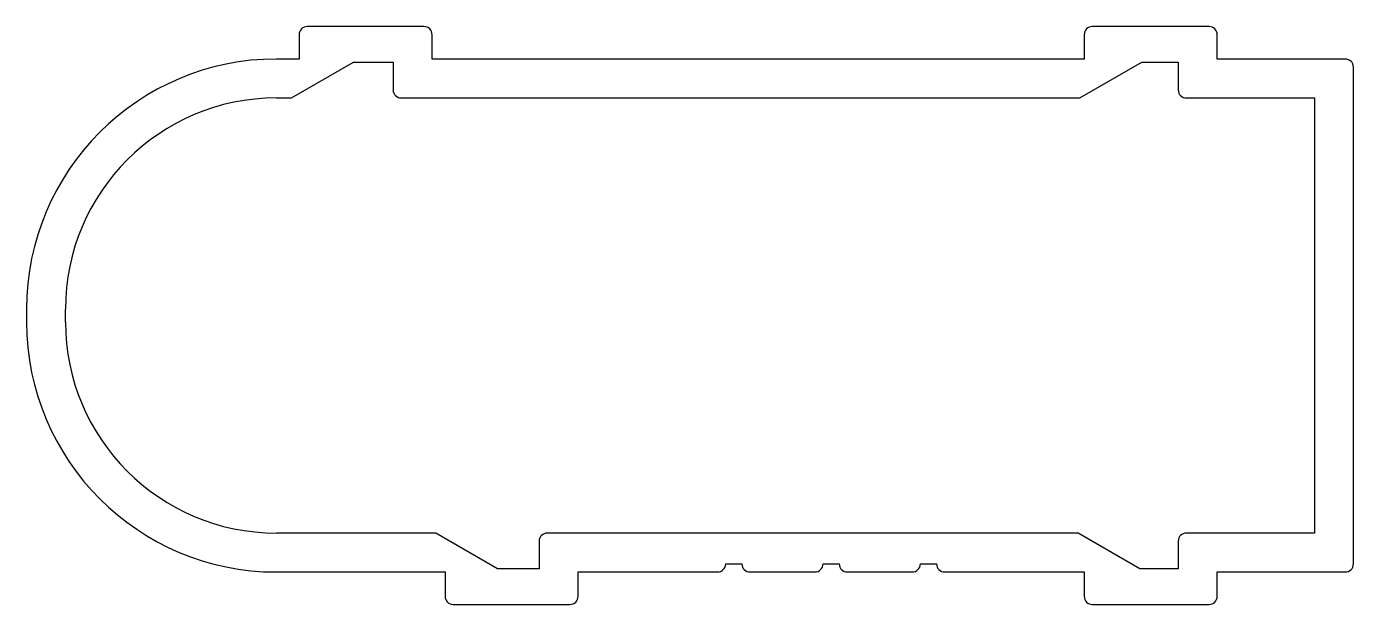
# Model space of a CAD drawing. Extents: x 2607.1 to 2648, y 1526.8 to 1544.6.
import ezdxf

# ---------------------------------------------------------------- set-up
doc = ezdxf.new("R2010")
doc.units = 0
doc.layers.get('0').update_dxf_attribs({"linetype": 'CONTINUOUS'})

msp = doc.modelspace()

# ---------------------------------------------------------------- linework, layer by layer
for p, q in [((2619.34, 1544.561), (2615.74, 1544.561)), ((2643.54, 1544.561), (2639.94, 1544.561)), ((2615.49, 1544.311), (2615.49, 1543.561)), ((2619.59, 1543.561), (2619.59, 1544.311)), ((2639.69, 1544.311), (2639.69, 1543.561)), ((2643.79, 1543.561), (2643.79, 1544.311)), ((2615.49, 1543.561), (2614.79, 1543.561)), ((2615.26, 1542.361), (2617.165, 1543.461)), ((2617.165, 1543.461), (2618.39, 1543.461)), ((2618.39, 1543.461), (2618.39, 1542.611)), ((2639.69, 1543.561), (2619.59, 1543.561)), ((2639.56, 1542.361), (2641.465, 1543.461)), ((2641.465, 1543.461), (2642.59, 1543.461)), ((2642.59, 1543.461), (2642.59, 1542.611)), ((2647.74, 1543.561), (2643.79, 1543.561)), ((2647.99, 1528.011), (2647.99, 1543.311)), ((2614.79, 1542.361), (2615.26, 1542.361)), ((2618.64, 1542.361), (2639.56, 1542.361)), ((2642.84, 1542.361), (2646.79, 1542.361)), ((2646.79, 1542.361), (2646.79, 1528.961)), ((2607.09, 1535.861), (2607.09, 1535.461)), ((2608.29, 1535.461), (2608.29, 1535.861)), ((2619.704, 1528.961), (2614.79, 1528.961)), ((2621.609, 1527.861), (2619.704, 1528.961)), ((2639.504, 1528.961), (2623.14, 1528.961)), ((2641.409, 1527.861), (2639.504, 1528.961)), ((2646.79, 1528.961), (2642.84, 1528.961)), ((2622.89, 1528.711), (2622.89, 1527.861)), ((2642.59, 1528.711), (2642.59, 1527.861)), ((2614.79, 1527.761), (2619.99, 1527.761)), ((2619.99, 1527.761), (2619.99, 1527.011)), ((2622.89, 1527.861), (2621.609, 1527.861)), ((2624.09, 1527.761), (2628.39, 1527.761)), ((2624.09, 1527.011), (2624.09, 1527.761)), ((2628.64, 1528.011), (2629.14, 1528.011)), ((2629.39, 1527.761), (2631.39, 1527.761)), ((2631.64, 1528.011), (2632.14, 1528.011)), ((2632.39, 1527.761), (2634.39, 1527.761)), ((2634.64, 1528.011), (2635.14, 1528.011)), ((2635.39, 1527.761), (2639.69, 1527.761)), ((2639.69, 1527.761), (2639.69, 1527.011)), ((2642.59, 1527.861), (2641.409, 1527.861)), ((2643.79, 1527.011), (2643.79, 1527.761)), ((2643.79, 1527.761), (2647.74, 1527.761)), ((2620.24, 1526.761), (2623.84, 1526.761)), ((2639.94, 1526.761), (2643.54, 1526.761))]:
    msp.add_line(p, q)
for centre, radius, start, end in [((2615.74, 1544.311), 0.25, 90, 180), ((2619.34, 1544.311), 0.25, 0, 90), ((2639.94, 1544.311), 0.25, 90, 180), ((2643.54, 1544.311), 0.25, 0, 90), ((2614.79, 1535.861), 7.7, 90, 180), ((2647.74, 1543.311), 0.25, 0, 90), ((2614.79, 1535.861), 6.5, 90, 180), ((2618.64, 1542.611), 0.25, 180, 270), ((2642.84, 1542.611), 0.25, 180, 270), ((2614.79, 1535.461), 7.7, 180, 270), ((2614.79, 1535.461), 6.5, 180, 270), ((2623.14, 1528.711), 0.25, 90, 180), ((2642.84, 1528.711), 0.25, 90, 180), ((2628.39, 1528.011), 0.25, 270, 360), ((2629.39, 1528.011), 0.25, 180, 270), ((2631.39, 1528.011), 0.25, 270, 360), ((2632.39, 1528.011), 0.25, 180, 270), ((2634.39, 1528.011), 0.25, 270, 360), ((2635.39, 1528.011), 0.25, 180, 270), ((2647.74, 1528.011), 0.25, 270, 360), ((2620.24, 1527.011), 0.25, 180, 270), ((2623.84, 1527.011), 0.25, 270, 0), ((2639.94, 1527.011), 0.25, 180, 270), ((2643.54, 1527.011), 0.25, 270, 360)]:
    msp.add_arc(centre, radius, start, end)

doc.saveas('drawing.dxf')
